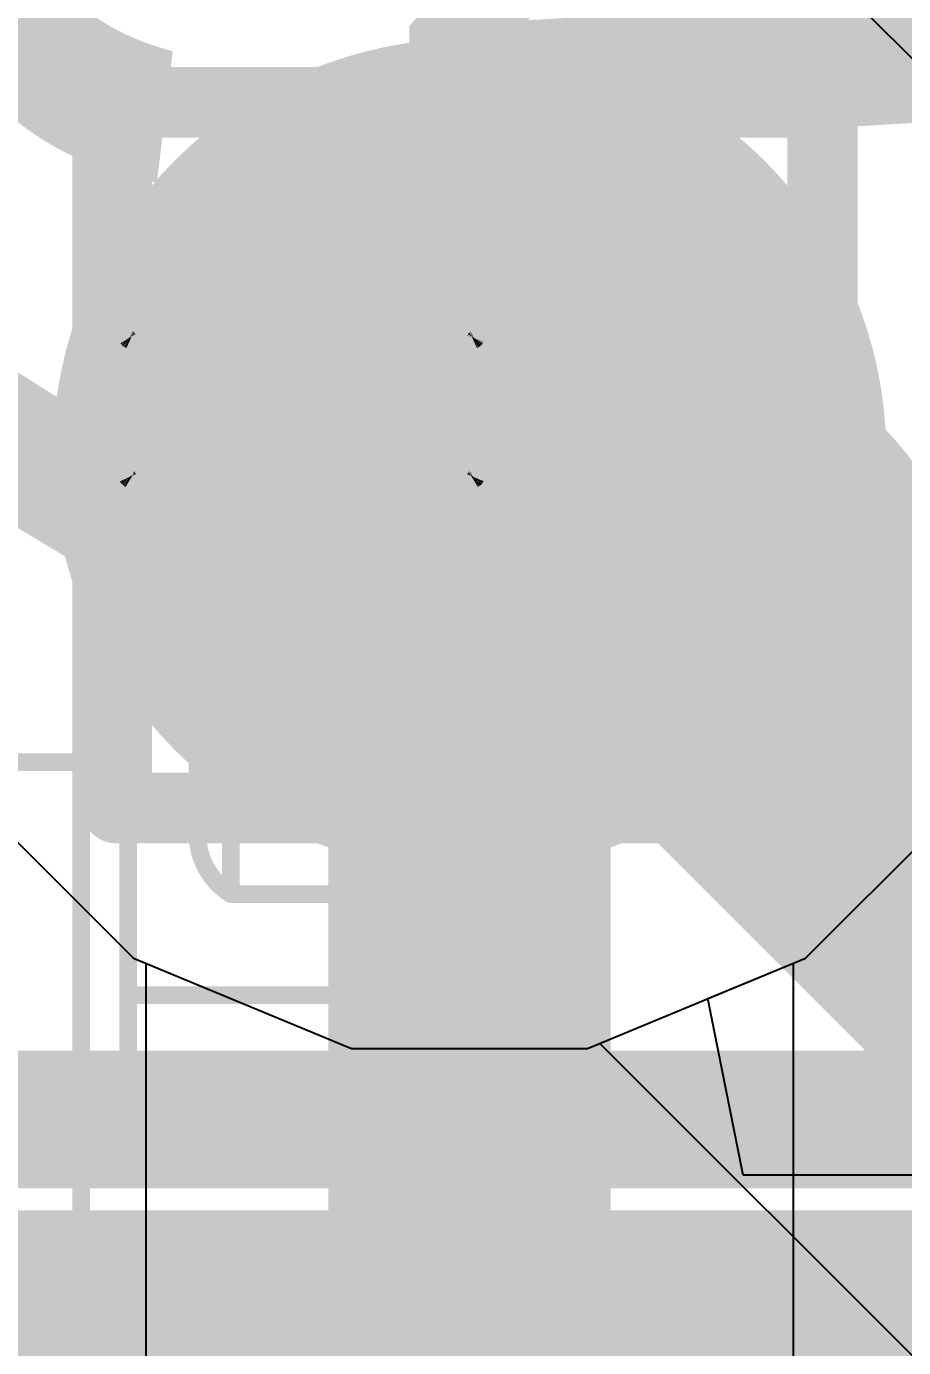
# Model space of a CAD drawing. Header units: inches. Extents: x -11 to 5433, y -4 to 5447.
# Drawn here: x 10.922 to 11.553, y 26.499 to 27.449 of the extents above; entities that cross this region are included whole.
import ezdxf

# ---------------------------------------------------------------- set-up
doc = ezdxf.new("R2010")
doc.units = ezdxf.units.IN
for name, color, linetype in [('Bottom Layer', 5, 'Continuous'), ('Bottom Overlay', 54, 'Continuous'), ('Drill Drawing', 1, 'Continuous'), ('Ground', 16, 'Continuous'), ('Mechanical 4', 56, 'Continuous'), ('Power', 76, 'Continuous'), ('Top Layer', 1, 'Continuous'), ('Top Solder', 216, 'Continuous'), ('Via Holes', 16, 'Continuous')]:
    doc.layers.add(name, color=color, linetype=linetype)
doc.styles.add('Arial', font='', dxfattribs={"height": 0.2})
doc.styles.get('Arial').set_extended_font_data('Arial')

# ---------------------------------------------------------------- blocks, each defined once
blk = doc.blocks.new('QTH_030_01_L_D_A_K_TR_157')
at = {"layer": 'Top Solder'}
for points in [[(3.4959, 3.9126), (4.0041, 3.9126), (4.0041, 2.2594), (3.4959, 2.2594)], [(3.9959, 3.9126), (4.5041, 3.9126), (4.5041, 2.2594), (3.9959, 2.2594)]]:
    blk.add_hatch(color=216, dxfattribs=at).paths.add_polyline_path(points)

msp = doc.modelspace()

# ---------------------------------------------------------------- hatches: boundary and pattern name
at = {"layer": 'Bottom Layer'}
h = msp.add_hatch(color=5, dxfattribs=at)
edge = h.paths.add_edge_path()
edge.add_arc((11.24071, 27.14087), 0.3, 0, 360)
at = {"layer": 'Ground'}
h = msp.add_hatch(color=16, dxfattribs=at)
edge = h.paths.add_edge_path()
edge.add_arc((11.24071, 27.14087), 0.3, 0, 360)
at = {"layer": 'Power'}
h = msp.add_hatch(color=76, dxfattribs=at)
edge = h.paths.add_edge_path()
edge.add_arc((11.24071, 27.14087), 0.3, 0, 360)
at = {"layer": 'Top Layer'}
h = msp.add_hatch(color=1, dxfattribs=at)
edge = h.paths.add_edge_path()
edge.add_arc((11.24071, 27.14087), 0.3, 0, 360)
at = {"layer": 'Via Holes'}
h = msp.add_hatch(color=7, dxfattribs=at)
edge = h.paths.add_edge_path()
edge.add_arc((11.24071, 27.14087), 0.15, 0, 360)

# ---------------------------------------------------------------- linework, layer by layer
at = {"layer": 'Bottom Layer'}
for p, q in [((11.6027, 27.38274), (11.48259, 27.50286)), ((10.87872, 26.899), (10.99884, 26.77888)), ((11.48259, 26.77888), (11.6027, 26.899)), ((10.99884, 26.77888), (11.00764, 26.77524)), ((11.47379, 26.77524), (11.48259, 26.77888)), ((11.00764, 26.77524), (11.00764, 26.28416)), ((11.47379, 26.28416), (11.47379, 26.77524))]:
    msp.add_line(p, q, dxfattribs=at)
msp.add_lwpolyline([(11.24071, 25.92856, 0.2032, 0.2032, 0), (11.24071, 27.14087, 0.2032, 0.2032, 0)], format="xyseb", dxfattribs=at)
msp.add_lwpolyline([(11.18991, 27.14087, 0.1016, 0.1016, 1), (11.29151, 27.14087, 0.1016, 0.1016, 1)], format="xyseb", close=True, dxfattribs=at)
at = {"layer": 'Drill Drawing'}
for points in [[(10.98671, 27.39487, 0.0508, 0.0508, 0), (11.49471, 27.39487, 0.0508, 0.0508, 0)], [(10.98671, 26.88687, 0.0508, 0.0508, 0), (10.98671, 27.39487, 0.0508, 0.0508, 0)], [(11.49471, 26.88687, 0.0508, 0.0508, 0), (11.49471, 27.39487, 0.0508, 0.0508, 0)], [(11.08831, 27.29327, 0.0508, 0.0508, 0), (11.39311, 27.29327, 0.0508, 0.0508, 0)], [(11.08831, 26.98847, 0.0508, 0.0508, 0), (11.08831, 27.29327, 0.0508, 0.0508, 0)], [(11.39311, 26.98847, 0.0508, 0.0508, 0), (11.39311, 27.29327, 0.0508, 0.0508, 0)], [(11.08831, 26.98847, 0.0508, 0.0508, 0), (11.39311, 26.98847, 0.0508, 0.0508, 0)], [(10.98671, 26.88687, 0.0508, 0.0508, 0), (11.49471, 26.88687, 0.0508, 0.0508, 0)]]:
    msp.add_lwpolyline(points, format="xyseb", dxfattribs=at)
for points in [[(10.97401, 27.39487, 0.0254, 0.0254, 1), (10.99941, 27.39487, 0.0254, 0.0254, 1)], [(10.97401, 27.39487, 0.0254, 0.0254, 1), (10.99941, 27.39487, 0.0254, 0.0254, 1)], [(11.48201, 27.39487, 0.0254, 0.0254, 1), (11.50741, 27.39487, 0.0254, 0.0254, 1)], [(11.48201, 27.39487, 0.0254, 0.0254, 1), (11.50741, 27.39487, 0.0254, 0.0254, 1)], [(11.07561, 27.29327, 0.0254, 0.0254, 1), (11.10101, 27.29327, 0.0254, 0.0254, 1)], [(11.07561, 27.29327, 0.0254, 0.0254, 1), (11.10101, 27.29327, 0.0254, 0.0254, 1)], [(11.38041, 27.29327, 0.0254, 0.0254, 1), (11.40581, 27.29327, 0.0254, 0.0254, 1)], [(11.38041, 27.29327, 0.0254, 0.0254, 1), (11.40581, 27.29327, 0.0254, 0.0254, 1)], [(11.07561, 26.98847, 0.0254, 0.0254, 1), (11.10101, 26.98847, 0.0254, 0.0254, 1)], [(11.07561, 26.98847, 0.0254, 0.0254, 1), (11.10101, 26.98847, 0.0254, 0.0254, 1)], [(11.38041, 26.98847, 0.0254, 0.0254, 1), (11.40581, 26.98847, 0.0254, 0.0254, 1)], [(11.38041, 26.98847, 0.0254, 0.0254, 1), (11.40581, 26.98847, 0.0254, 0.0254, 1)], [(10.97401, 26.88687, 0.0254, 0.0254, 1), (10.99941, 26.88687, 0.0254, 0.0254, 1)], [(10.97401, 26.88687, 0.0254, 0.0254, 1), (10.99941, 26.88687, 0.0254, 0.0254, 1)], [(11.48201, 26.88687, 0.0254, 0.0254, 1), (11.50741, 26.88687, 0.0254, 0.0254, 1)], [(11.48201, 26.88687, 0.0254, 0.0254, 1), (11.50741, 26.88687, 0.0254, 0.0254, 1)]]:
    msp.add_lwpolyline(points, format="xyseb", close=True, dxfattribs=at)
at = {"layer": 'Ground'}
for p, q in [((11.6027, 27.38274), (11.48259, 27.50286)), ((10.87872, 26.899), (10.99884, 26.77888)), ((11.48259, 26.77888), (11.6027, 26.899)), ((10.99884, 26.77888), (11.15578, 26.71387)), ((11.32565, 26.71387), (11.48259, 26.77888)), ((11.15578, 26.71387), (11.32565, 26.71387))]:
    msp.add_line(p, q, dxfattribs=at)
at = {"layer": 'Mechanical 4'}
for points in [[(10.96115, 27.39795, 0.0127, 0.0127, 0), (11.27865, 27.39795, 0.0127, 0.0127, 0)], [(10.96115, 26.51495, 0.0127, 0.0127, 0), (10.96115, 27.39795, 0.0127, 0.0127, 0)], [(10.99491, 26.69548, 0.0127, 0.0127, 0), (10.99491, 27.39795, 0.0127, 0.0127, 0)], [(11.24491, 26.69548, 0.0127, 0.0127, 0), (11.24491, 27.39795, 0.0127, 0.0127, 0)], [(11.27865, 26.51495, 0.0127, 0.0127, 0), (11.27865, 27.39795, 0.0127, 0.0127, 0)], [(10.995, 27.22461, 0.0127, 0.0127, -0.032605), (10.9949, 27.22475, 0.0127, 0.0127, 0)], [(10.99491, 27.22495, 0.0127, 0.0127, 0), (11.24491, 27.22495, 0.0127, 0.0127, 0)], [(10.99507, 27.22454, 0.0127, 0.0127, -0.028288), (10.995, 27.22461, 0.0127, 0.0127, 0)], [(10.99516, 27.22446, 0.0127, 0.0127, -0.026751), (10.99507, 27.22454, 0.0127, 0.0127, 0)], [(10.99529, 27.22437, 0.0127, 0.0127, -0.021994), (10.99516, 27.22446, 0.0127, 0.0127, 0)], [(10.99546, 27.22428, 0.0127, 0.0127, -0.016687), (10.99529, 27.22437, 0.0127, 0.0127, 0)], [(10.99566, 27.22417, 0.0127, 0.0127, -0.009376), (10.99545, 27.22428, 0.0127, 0.0127, 0)], [(10.9959, 27.22406, 0.0127, 0.0127, -0.005205), (10.99566, 27.22417, 0.0127, 0.0127, 0)], [(10.9959, 27.22406, 0.0127, 0.0127, 0), (10.99616, 27.22394, 0.0127, 0.0127, 0)], [(10.99616, 27.22394, 0.0127, 0.0127, 0), (10.99642, 27.22382, 0.0127, 0.0127, 0)], [(10.99642, 27.12344, 0.0127, 0.0127, 0), (10.99642, 27.22382, 0.0127, 0.0127, 0)], [(10.99642, 27.22382, 0.0127, 0.0127, -0.179894), (11.03553, 27.13571, 0.0127, 0.0127, 0)], [(11.20428, 27.13571, 0.0127, 0.0127, -0.179894), (11.24339, 27.22382, 0.0127, 0.0127, 0)], [(11.24339, 27.22382, 0.0127, 0.0127, 0), (11.2439, 27.22405, 0.0127, 0.0127, 0)], [(11.24339, 27.12344, 0.0127, 0.0127, 0), (11.24339, 27.22382, 0.0127, 0.0127, 0)], [(11.2439, 27.22405, 0.0127, 0.0127, 0), (11.24413, 27.22416, 0.0127, 0.0127, 0)], [(11.24434, 27.22427, 0.0127, 0.0127, -0.00707), (11.24413, 27.22416, 0.0127, 0.0127, 0)], [(11.24452, 27.22437, 0.0127, 0.0127, -0.012209), (11.24434, 27.22427, 0.0127, 0.0127, 0)], [(11.24466, 27.22446, 0.0127, 0.0127, -0.02262), (11.24452, 27.22437, 0.0127, 0.0127, 0)], [(11.24476, 27.22454, 0.0127, 0.0127, -0.031881), (11.24466, 27.22446, 0.0127, 0.0127, 0)], [(11.24482, 27.22461, 0.0127, 0.0127, -0.037446), (11.24476, 27.22454, 0.0127, 0.0127, 0)], [(11.24487, 27.22468, 0.0127, 0.0127, -0.032689), (11.24482, 27.22461, 0.0127, 0.0127, 0)], [(11.2449, 27.22475, 0.0127, 0.0127, -0.013234), (11.24487, 27.22468, 0.0127, 0.0127, 0)], [(11.03553, 27.13571, 0.0127, 0.0127, 0), (11.20428, 27.13571, 0.0127, 0.0127, 0)], [(11.03553, 27.13571, 0.0127, 0.0127, 0), (11.04339, 27.09962, 0.0127, 0.0127, 0)], [(11.19642, 27.09962, 0.0127, 0.0127, 0), (11.20428, 27.13571, 0.0127, 0.0127, 0)], [(10.995, 27.12449, 0.0127, 0.0127, -0.028597), (10.9949, 27.12468, 0.0127, 0.0127, 0)], [(10.99516, 27.1243, 0.0127, 0.0127, -0.054321), (10.995, 27.1245, 0.0127, 0.0127, 0)], [(10.99529, 27.12418, 0.0127, 0.0127, -0.023386), (10.99516, 27.12429, 0.0127, 0.0127, 0)], [(10.99545, 27.12405, 0.0127, 0.0127, -0.018562), (10.99529, 27.12418, 0.0127, 0.0127, 0)], [(10.99566, 27.12391, 0.0127, 0.0127, -0.010737), (10.99545, 27.12405, 0.0127, 0.0127, 0)], [(10.9959, 27.12376, 0.0127, 0.0127, -0.006055), (10.99566, 27.12391, 0.0127, 0.0127, 0)], [(10.9959, 27.12376, 0.0127, 0.0127, 0), (10.99616, 27.1236, 0.0127, 0.0127, 0)], [(10.99616, 27.1236, 0.0127, 0.0127, 0), (10.99642, 27.12344, 0.0127, 0.0127, 0)], [(10.99642, 27.12344, 0.0127, 0.0127, -0.162591), (11.02287, 27.06494, 0.0127, 0.0127, 0)], [(11.21694, 27.06494, 0.0127, 0.0127, -0.162591), (11.24339, 27.12344, 0.0127, 0.0127, 0)], [(11.24339, 27.12344, 0.0127, 0.0127, 0), (11.2439, 27.12375, 0.0127, 0.0127, 0)], [(11.24413, 27.1239, 0.0127, 0.0127, -0.004821), (11.2439, 27.12375, 0.0127, 0.0127, 0)], [(11.24434, 27.12405, 0.0127, 0.0127, -0.00812), (11.24413, 27.1239, 0.0127, 0.0127, 0)], [(11.24452, 27.12418, 0.0127, 0.0127, -0.013729), (11.24434, 27.12405, 0.0127, 0.0127, 0)], [(11.24466, 27.1243, 0.0127, 0.0127, -0.024462), (11.24452, 27.12418, 0.0127, 0.0127, 0)], [(11.24476, 27.12441, 0.0127, 0.0127, -0.032319), (11.24466, 27.1243, 0.0127, 0.0127, 0)], [(11.24482, 27.1245, 0.0127, 0.0127, -0.035041), (11.24476, 27.12441, 0.0127, 0.0127, 0)], [(11.24487, 27.12459, 0.0127, 0.0127, -0.028404), (11.24482, 27.1245, 0.0127, 0.0127, 0)], [(11.24491, 27.12468, 0.0127, 0.0127, -0.011022), (11.24487, 27.12459, 0.0127, 0.0127, 0)], [(10.99491, 27.09661, 0.0127, 0.0127, 0), (11.01357, 27.09661, 0.0127, 0.0127, 0)], [(11.04339, 26.97766, 0.0127, 0.0127, 0), (11.04339, 27.09962, 0.0127, 0.0127, 0)], [(11.04339, 27.09962, 0.0127, 0.0127, -0.053658), (11.04491, 27.08554, 0.0127, 0.0127, 0)], [(11.19491, 27.08554, 0.0127, 0.0127, -0.053658), (11.19642, 27.09962, 0.0127, 0.0127, 0)], [(11.19642, 26.97766, 0.0127, 0.0127, 0), (11.19642, 27.09962, 0.0127, 0.0127, 0)], [(11.22624, 27.09661, 0.0127, 0.0127, 0), (11.24491, 27.09661, 0.0127, 0.0127, 0)], [(11.04491, 26.86619, 0.0127, 0.0127, 0), (11.04491, 27.08554, 0.0127, 0.0127, 0)], [(11.19491, 26.86619, 0.0127, 0.0127, 0), (11.19491, 27.08554, 0.0127, 0.0127, 0)], [(11.02286, 27.06495, 0.0127, 0.0127, 0), (11.04339, 26.97766, 0.0127, 0.0127, 0)], [(11.19642, 26.97766, 0.0127, 0.0127, 0), (11.21694, 27.06495, 0.0127, 0.0127, 0)], [(10.96115, 27.05494, 0.0127, 0.0127, 0), (10.99491, 27.05494, 0.0127, 0.0127, 0)], [(11.24491, 27.05494, 0.0127, 0.0127, 0), (11.27865, 27.05494, 0.0127, 0.0127, 0)], [(11.04339, 26.97766, 0.0127, 0.0127, -0.057864), (11.04491, 26.96463, 0.0127, 0.0127, 0)], [(11.06891, 26.93461, 0.0127, 0.0127, -0.23748), (11.04491, 26.97918, 0.0127, 0.0127, 0)], [(11.19491, 26.97918, 0.0127, 0.0127, -0.23748), (11.1709, 26.93461, 0.0127, 0.0127, 0)], [(11.19491, 26.96463, 0.0127, 0.0127, -0.057864), (11.19642, 26.97766, 0.0127, 0.0127, 0)], [(10.96115, 26.95494, 0.0127, 0.0127, 0), (10.99491, 26.95494, 0.0127, 0.0127, 0)], [(11.24491, 26.95494, 0.0127, 0.0127, 0), (11.27865, 26.95494, 0.0127, 0.0127, 0)], [(11.06892, 26.93461, 0.0127, 0.0127, 0), (11.17089, 26.93461, 0.0127, 0.0127, 0)], [(11.06892, 26.82495, 0.0127, 0.0127, 0), (11.06892, 26.93461, 0.0127, 0.0127, 0)], [(11.17089, 26.82495, 0.0127, 0.0127, 0), (11.17089, 26.93461, 0.0127, 0.0127, 0)], [(10.64365, 26.91995, 0.0127, 0.0127, 0), (10.96115, 26.91995, 0.0127, 0.0127, 0)], [(11.27865, 26.91995, 0.0127, 0.0127, 0), (11.59615, 26.91995, 0.0127, 0.0127, 0)], [(11.06891, 26.82495, 0.0127, 0.0127, -0.247377), (11.04491, 26.8662, 0.0127, 0.0127, 0)], [(11.19491, 26.8662, 0.0127, 0.0127, -0.247377), (11.1709, 26.82495, 0.0127, 0.0127, 0)], [(11.06892, 26.82495, 0.0127, 0.0127, 0), (11.17089, 26.82495, 0.0127, 0.0127, 0)], [(10.99491, 26.75215, 0.0127, 0.0127, 0), (11.24491, 26.75215, 0.0127, 0.0127, 0)], [(10.99491, 26.69548, 0.0127, 0.0127, 0), (11.24491, 26.69548, 0.0127, 0.0127, 0)], [(10.96115, 26.67495, 0.0127, 0.0127, 0), (11.27865, 26.67495, 0.0127, 0.0127, 0)], [(10.96115, 26.51495, 0.0127, 0.0127, 0), (11.27865, 26.51495, 0.0127, 0.0127, 0)]]:
    msp.add_lwpolyline(points, format="xyseb", dxfattribs=at)
for points in [[(10.95798, 27.39795, 0.00635, 0.00635, 1), (10.96433, 27.39795, 0.00635, 0.00635, 1)], [(10.95798, 27.39795, 0.00635, 0.00635, 1), (10.96433, 27.39795, 0.00635, 0.00635, 1)], [(10.99173, 27.39795, 0.00635, 0.00635, 1), (10.99808, 27.39795, 0.00635, 0.00635, 1)], [(11.24173, 27.39795, 0.00635, 0.00635, 1), (11.24808, 27.39795, 0.00635, 0.00635, 1)], [(11.27548, 27.39795, 0.00635, 0.00635, 1), (11.28183, 27.39795, 0.00635, 0.00635, 1)], [(11.27548, 27.39795, 0.00635, 0.00635, 1), (11.28183, 27.39795, 0.00635, 0.00635, 1)], [(10.99173, 27.22475, 0.00635, 0.00635, 1), (10.99808, 27.22475, 0.00635, 0.00635, 1)], [(10.99173, 27.22495, 0.00635, 0.00635, 1), (10.99808, 27.22495, 0.00635, 0.00635, 1)], [(10.99183, 27.22461, 0.00635, 0.00635, 1), (10.99818, 27.22461, 0.00635, 0.00635, 1)], [(10.99182, 27.22461, 0.00635, 0.00635, 1), (10.99817, 27.22461, 0.00635, 0.00635, 1)], [(10.9919, 27.22454, 0.00635, 0.00635, 1), (10.99825, 27.22454, 0.00635, 0.00635, 1)], [(10.9919, 27.22454, 0.00635, 0.00635, 1), (10.99825, 27.22454, 0.00635, 0.00635, 1)], [(10.99199, 27.22446, 0.00635, 0.00635, 1), (10.99834, 27.22446, 0.00635, 0.00635, 1)], [(10.99199, 27.22446, 0.00635, 0.00635, 1), (10.99834, 27.22446, 0.00635, 0.00635, 1)], [(10.99211, 27.22437, 0.00635, 0.00635, 1), (10.99846, 27.22437, 0.00635, 0.00635, 1)], [(10.99211, 27.22437, 0.00635, 0.00635, 1), (10.99846, 27.22437, 0.00635, 0.00635, 1)], [(10.99228, 27.22428, 0.00635, 0.00635, 1), (10.99863, 27.22428, 0.00635, 0.00635, 1)], [(10.99228, 27.22428, 0.00635, 0.00635, 1), (10.99863, 27.22428, 0.00635, 0.00635, 1)], [(10.99249, 27.22417, 0.00635, 0.00635, 1), (10.99883, 27.22417, 0.00635, 0.00635, 1)], [(10.99249, 27.22417, 0.00635, 0.00635, 1), (10.99883, 27.22417, 0.00635, 0.00635, 1)], [(10.99272, 27.22406, 0.00635, 0.00635, 1), (10.99907, 27.22406, 0.00635, 0.00635, 1)], [(10.99272, 27.22406, 0.00635, 0.00635, 1), (10.99907, 27.22406, 0.00635, 0.00635, 1)], [(10.99298, 27.22394, 0.00635, 0.00635, 1), (10.99933, 27.22394, 0.00635, 0.00635, 1)], [(10.99298, 27.22394, 0.00635, 0.00635, 1), (10.99933, 27.22394, 0.00635, 0.00635, 1)], [(10.99325, 27.22382, 0.00635, 0.00635, 1), (10.9996, 27.22382, 0.00635, 0.00635, 1)], [(10.99325, 27.22382, 0.00635, 0.00635, 1), (10.9996, 27.22382, 0.00635, 0.00635, 1)], [(10.99325, 27.22382, 0.00635, 0.00635, 1), (10.9996, 27.22382, 0.00635, 0.00635, 1)], [(11.24021, 27.22382, 0.00635, 0.00635, 1), (11.24656, 27.22382, 0.00635, 0.00635, 1)], [(11.24021, 27.22382, 0.00635, 0.00635, 1), (11.24656, 27.22382, 0.00635, 0.00635, 1)], [(11.24021, 27.22382, 0.00635, 0.00635, 1), (11.24656, 27.22382, 0.00635, 0.00635, 1)], [(11.24072, 27.22405, 0.00635, 0.00635, 1), (11.24707, 27.22405, 0.00635, 0.00635, 1)], [(11.24072, 27.22405, 0.00635, 0.00635, 1), (11.24707, 27.22405, 0.00635, 0.00635, 1)], [(11.24096, 27.22416, 0.00635, 0.00635, 1), (11.24731, 27.22416, 0.00635, 0.00635, 1)], [(11.24096, 27.22416, 0.00635, 0.00635, 1), (11.24731, 27.22416, 0.00635, 0.00635, 1)], [(11.24117, 27.22427, 0.00635, 0.00635, 1), (11.24752, 27.22427, 0.00635, 0.00635, 1)], [(11.24117, 27.22427, 0.00635, 0.00635, 1), (11.24752, 27.22427, 0.00635, 0.00635, 1)], [(11.24135, 27.22437, 0.00635, 0.00635, 1), (11.2477, 27.22437, 0.00635, 0.00635, 1)], [(11.24134, 27.22437, 0.00635, 0.00635, 1), (11.24769, 27.22437, 0.00635, 0.00635, 1)], [(11.24148, 27.22446, 0.00635, 0.00635, 1), (11.24783, 27.22446, 0.00635, 0.00635, 1)], [(11.24149, 27.22446, 0.00635, 0.00635, 1), (11.24784, 27.22446, 0.00635, 0.00635, 1)], [(11.24158, 27.22454, 0.00635, 0.00635, 1), (11.24793, 27.22454, 0.00635, 0.00635, 1)], [(11.24158, 27.22454, 0.00635, 0.00635, 1), (11.24793, 27.22454, 0.00635, 0.00635, 1)], [(11.24165, 27.22461, 0.00635, 0.00635, 1), (11.248, 27.22461, 0.00635, 0.00635, 1)], [(11.24165, 27.22461, 0.00635, 0.00635, 1), (11.248, 27.22461, 0.00635, 0.00635, 1)], [(11.24169, 27.22468, 0.00635, 0.00635, 1), (11.24804, 27.22468, 0.00635, 0.00635, 1)], [(11.24169, 27.22468, 0.00635, 0.00635, 1), (11.24804, 27.22468, 0.00635, 0.00635, 1)], [(11.24173, 27.22475, 0.00635, 0.00635, 1), (11.24808, 27.22475, 0.00635, 0.00635, 1)], [(11.24173, 27.22495, 0.00635, 0.00635, 1), (11.24808, 27.22495, 0.00635, 0.00635, 1)], [(11.03236, 27.13571, 0.00635, 0.00635, 1), (11.03871, 27.13571, 0.00635, 0.00635, 1)], [(11.03236, 27.13571, 0.00635, 0.00635, 1), (11.03871, 27.13571, 0.00635, 0.00635, 1)], [(11.03236, 27.13571, 0.00635, 0.00635, 1), (11.03871, 27.13571, 0.00635, 0.00635, 1)], [(11.2011, 27.13571, 0.00635, 0.00635, 1), (11.20745, 27.13571, 0.00635, 0.00635, 1)], [(11.2011, 27.13571, 0.00635, 0.00635, 1), (11.20745, 27.13571, 0.00635, 0.00635, 1)], [(11.2011, 27.13571, 0.00635, 0.00635, 1), (11.20745, 27.13571, 0.00635, 0.00635, 1)], [(10.99173, 27.12468, 0.00635, 0.00635, 1), (10.99808, 27.12468, 0.00635, 0.00635, 1)], [(10.99183, 27.1245, 0.00635, 0.00635, 1), (10.99818, 27.1245, 0.00635, 0.00635, 1)], [(10.99183, 27.12449, 0.00635, 0.00635, 1), (10.99818, 27.12449, 0.00635, 0.00635, 1)], [(10.99199, 27.1243, 0.00635, 0.00635, 1), (10.99834, 27.1243, 0.00635, 0.00635, 1)], [(10.99199, 27.12429, 0.00635, 0.00635, 1), (10.99834, 27.12429, 0.00635, 0.00635, 1)], [(10.99211, 27.12418, 0.00635, 0.00635, 1), (10.99846, 27.12418, 0.00635, 0.00635, 1)], [(10.99211, 27.12418, 0.00635, 0.00635, 1), (10.99846, 27.12418, 0.00635, 0.00635, 1)], [(10.99228, 27.12405, 0.00635, 0.00635, 1), (10.99863, 27.12405, 0.00635, 0.00635, 1)], [(10.99228, 27.12405, 0.00635, 0.00635, 1), (10.99863, 27.12405, 0.00635, 0.00635, 1)], [(10.99249, 27.12391, 0.00635, 0.00635, 1), (10.99884, 27.12391, 0.00635, 0.00635, 1)], [(10.99249, 27.12391, 0.00635, 0.00635, 1), (10.99883, 27.12391, 0.00635, 0.00635, 1)], [(10.99272, 27.12376, 0.00635, 0.00635, 1), (10.99907, 27.12376, 0.00635, 0.00635, 1)], [(10.99272, 27.12376, 0.00635, 0.00635, 1), (10.99907, 27.12376, 0.00635, 0.00635, 1)], [(10.99298, 27.1236, 0.00635, 0.00635, 1), (10.99933, 27.1236, 0.00635, 0.00635, 1)], [(10.99298, 27.1236, 0.00635, 0.00635, 1), (10.99933, 27.1236, 0.00635, 0.00635, 1)], [(10.99325, 27.12344, 0.00635, 0.00635, 1), (10.9996, 27.12344, 0.00635, 0.00635, 1)], [(10.99325, 27.12344, 0.00635, 0.00635, 1), (10.9996, 27.12344, 0.00635, 0.00635, 1)], [(10.99325, 27.12344, 0.00635, 0.00635, 1), (10.9996, 27.12344, 0.00635, 0.00635, 1)], [(11.24021, 27.12344, 0.00635, 0.00635, 1), (11.24656, 27.12344, 0.00635, 0.00635, 1)], [(11.24021, 27.12344, 0.00635, 0.00635, 1), (11.24656, 27.12344, 0.00635, 0.00635, 1)], [(11.24021, 27.12344, 0.00635, 0.00635, 1), (11.24656, 27.12344, 0.00635, 0.00635, 1)], [(11.24072, 27.12375, 0.00635, 0.00635, 1), (11.24707, 27.12375, 0.00635, 0.00635, 1)], [(11.24072, 27.12375, 0.00635, 0.00635, 1), (11.24707, 27.12375, 0.00635, 0.00635, 1)], [(11.24096, 27.1239, 0.00635, 0.00635, 1), (11.24731, 27.1239, 0.00635, 0.00635, 1)], [(11.24096, 27.1239, 0.00635, 0.00635, 1), (11.24731, 27.1239, 0.00635, 0.00635, 1)], [(11.24117, 27.12405, 0.00635, 0.00635, 1), (11.24752, 27.12405, 0.00635, 0.00635, 1)], [(11.24117, 27.12405, 0.00635, 0.00635, 1), (11.24752, 27.12405, 0.00635, 0.00635, 1)], [(11.24135, 27.12418, 0.00635, 0.00635, 1), (11.2477, 27.12418, 0.00635, 0.00635, 1)], [(11.24134, 27.12418, 0.00635, 0.00635, 1), (11.24769, 27.12418, 0.00635, 0.00635, 1)], [(11.24148, 27.1243, 0.00635, 0.00635, 1), (11.24783, 27.1243, 0.00635, 0.00635, 1)], [(11.24148, 27.1243, 0.00635, 0.00635, 1), (11.24783, 27.1243, 0.00635, 0.00635, 1)], [(11.24158, 27.12441, 0.00635, 0.00635, 1), (11.24793, 27.12441, 0.00635, 0.00635, 1)], [(11.24158, 27.12441, 0.00635, 0.00635, 1), (11.24793, 27.12441, 0.00635, 0.00635, 1)], [(11.24165, 27.1245, 0.00635, 0.00635, 1), (11.248, 27.1245, 0.00635, 0.00635, 1)], [(11.24165, 27.1245, 0.00635, 0.00635, 1), (11.248, 27.1245, 0.00635, 0.00635, 1)], [(11.24169, 27.12459, 0.00635, 0.00635, 1), (11.24804, 27.12459, 0.00635, 0.00635, 1)], [(11.24169, 27.12459, 0.00635, 0.00635, 1), (11.24804, 27.12459, 0.00635, 0.00635, 1)], [(11.24173, 27.12468, 0.00635, 0.00635, 1), (11.24808, 27.12468, 0.00635, 0.00635, 1)], [(10.99173, 27.09661, 0.00635, 0.00635, 1), (10.99808, 27.09661, 0.00635, 0.00635, 1)], [(11.01039, 27.09661, 0.00635, 0.00635, 1), (11.01674, 27.09661, 0.00635, 0.00635, 1)], [(11.04021, 27.09962, 0.00635, 0.00635, 1), (11.04656, 27.09962, 0.00635, 0.00635, 1)], [(11.04021, 27.09962, 0.00635, 0.00635, 1), (11.04656, 27.09962, 0.00635, 0.00635, 1)], [(11.04021, 27.09962, 0.00635, 0.00635, 1), (11.04656, 27.09962, 0.00635, 0.00635, 1)], [(11.19325, 27.09962, 0.00635, 0.00635, 1), (11.1996, 27.09962, 0.00635, 0.00635, 1)], [(11.19325, 27.09962, 0.00635, 0.00635, 1), (11.1996, 27.09962, 0.00635, 0.00635, 1)], [(11.19325, 27.09962, 0.00635, 0.00635, 1), (11.1996, 27.09962, 0.00635, 0.00635, 1)], [(11.22307, 27.09661, 0.00635, 0.00635, 1), (11.22942, 27.09661, 0.00635, 0.00635, 1)], [(11.24173, 27.09661, 0.00635, 0.00635, 1), (11.24808, 27.09661, 0.00635, 0.00635, 1)], [(11.04173, 27.08554, 0.00635, 0.00635, 1), (11.04808, 27.08554, 0.00635, 0.00635, 1)], [(11.04173, 27.08554, 0.00635, 0.00635, 1), (11.04808, 27.08554, 0.00635, 0.00635, 1)], [(11.19173, 27.08554, 0.00635, 0.00635, 1), (11.19808, 27.08554, 0.00635, 0.00635, 1)], [(11.19173, 27.08554, 0.00635, 0.00635, 1), (11.19808, 27.08554, 0.00635, 0.00635, 1)], [(11.01969, 27.06495, 0.00635, 0.00635, 1), (11.02604, 27.06495, 0.00635, 0.00635, 1)], [(11.01969, 27.06494, 0.00635, 0.00635, 1), (11.02604, 27.06494, 0.00635, 0.00635, 1)], [(11.21377, 27.06495, 0.00635, 0.00635, 1), (11.22012, 27.06495, 0.00635, 0.00635, 1)], [(11.21377, 27.06494, 0.00635, 0.00635, 1), (11.22012, 27.06494, 0.00635, 0.00635, 1)], [(10.95798, 27.05494, 0.00635, 0.00635, 1), (10.96433, 27.05494, 0.00635, 0.00635, 1)], [(10.99173, 27.05494, 0.00635, 0.00635, 1), (10.99808, 27.05494, 0.00635, 0.00635, 1)], [(11.24173, 27.05494, 0.00635, 0.00635, 1), (11.24808, 27.05494, 0.00635, 0.00635, 1)], [(11.27548, 27.05494, 0.00635, 0.00635, 1), (11.28183, 27.05494, 0.00635, 0.00635, 1)], [(11.04021, 26.97766, 0.00635, 0.00635, 1), (11.04656, 26.97766, 0.00635, 0.00635, 1)], [(11.04021, 26.97766, 0.00635, 0.00635, 1), (11.04656, 26.97766, 0.00635, 0.00635, 1)], [(11.04021, 26.97766, 0.00635, 0.00635, 1), (11.04656, 26.97766, 0.00635, 0.00635, 1)], [(11.04173, 26.97918, 0.00635, 0.00635, 1), (11.04808, 26.97918, 0.00635, 0.00635, 1)], [(11.19173, 26.97918, 0.00635, 0.00635, 1), (11.19808, 26.97918, 0.00635, 0.00635, 1)], [(11.19325, 26.97766, 0.00635, 0.00635, 1), (11.1996, 26.97766, 0.00635, 0.00635, 1)], [(11.19325, 26.97766, 0.00635, 0.00635, 1), (11.1996, 26.97766, 0.00635, 0.00635, 1)], [(11.19325, 26.97766, 0.00635, 0.00635, 1), (11.1996, 26.97766, 0.00635, 0.00635, 1)], [(11.04173, 26.96463, 0.00635, 0.00635, 1), (11.04808, 26.96463, 0.00635, 0.00635, 1)], [(11.19173, 26.96463, 0.00635, 0.00635, 1), (11.19808, 26.96463, 0.00635, 0.00635, 1)], [(10.95798, 26.95494, 0.00635, 0.00635, 1), (10.96433, 26.95494, 0.00635, 0.00635, 1)], [(10.99173, 26.95494, 0.00635, 0.00635, 1), (10.99808, 26.95494, 0.00635, 0.00635, 1)], [(11.24173, 26.95494, 0.00635, 0.00635, 1), (11.24808, 26.95494, 0.00635, 0.00635, 1)], [(11.27548, 26.95494, 0.00635, 0.00635, 1), (11.28183, 26.95494, 0.00635, 0.00635, 1)], [(11.06574, 26.93461, 0.00635, 0.00635, 1), (11.07209, 26.93461, 0.00635, 0.00635, 1)], [(11.06574, 26.93461, 0.00635, 0.00635, 1), (11.07209, 26.93461, 0.00635, 0.00635, 1)], [(11.06574, 26.93461, 0.00635, 0.00635, 1), (11.07209, 26.93461, 0.00635, 0.00635, 1)], [(11.16772, 26.93461, 0.00635, 0.00635, 1), (11.17407, 26.93461, 0.00635, 0.00635, 1)], [(11.16772, 26.93461, 0.00635, 0.00635, 1), (11.17407, 26.93461, 0.00635, 0.00635, 1)], [(11.16772, 26.93461, 0.00635, 0.00635, 1), (11.17407, 26.93461, 0.00635, 0.00635, 1)], [(10.95798, 26.91995, 0.00635, 0.00635, 1), (10.96433, 26.91995, 0.00635, 0.00635, 1)], [(11.27548, 26.91995, 0.00635, 0.00635, 1), (11.28183, 26.91995, 0.00635, 0.00635, 1)], [(11.04173, 26.8662, 0.00635, 0.00635, 1), (11.04808, 26.8662, 0.00635, 0.00635, 1)], [(11.04173, 26.86619, 0.00635, 0.00635, 1), (11.04808, 26.86619, 0.00635, 0.00635, 1)], [(11.19173, 26.8662, 0.00635, 0.00635, 1), (11.19808, 26.8662, 0.00635, 0.00635, 1)], [(11.19173, 26.86619, 0.00635, 0.00635, 1), (11.19808, 26.86619, 0.00635, 0.00635, 1)], [(11.06574, 26.82495, 0.00635, 0.00635, 1), (11.07209, 26.82495, 0.00635, 0.00635, 1)], [(11.06574, 26.82495, 0.00635, 0.00635, 1), (11.07209, 26.82495, 0.00635, 0.00635, 1)], [(11.06574, 26.82495, 0.00635, 0.00635, 1), (11.07209, 26.82495, 0.00635, 0.00635, 1)], [(11.16772, 26.82495, 0.00635, 0.00635, 1), (11.17407, 26.82495, 0.00635, 0.00635, 1)], [(11.16772, 26.82495, 0.00635, 0.00635, 1), (11.17407, 26.82495, 0.00635, 0.00635, 1)], [(11.16772, 26.82495, 0.00635, 0.00635, 1), (11.17407, 26.82495, 0.00635, 0.00635, 1)], [(10.99173, 26.75215, 0.00635, 0.00635, 1), (10.99808, 26.75215, 0.00635, 0.00635, 1)], [(11.24173, 26.75215, 0.00635, 0.00635, 1), (11.24808, 26.75215, 0.00635, 0.00635, 1)], [(10.99173, 26.69548, 0.00635, 0.00635, 1), (10.99808, 26.69548, 0.00635, 0.00635, 1)], [(10.99173, 26.69548, 0.00635, 0.00635, 1), (10.99808, 26.69548, 0.00635, 0.00635, 1)], [(11.24173, 26.69548, 0.00635, 0.00635, 1), (11.24808, 26.69548, 0.00635, 0.00635, 1)], [(11.24173, 26.69548, 0.00635, 0.00635, 1), (11.24808, 26.69548, 0.00635, 0.00635, 1)], [(10.95798, 26.67495, 0.00635, 0.00635, 1), (10.96433, 26.67495, 0.00635, 0.00635, 1)], [(11.27548, 26.67495, 0.00635, 0.00635, 1), (11.28183, 26.67495, 0.00635, 0.00635, 1)], [(10.95798, 26.51495, 0.00635, 0.00635, 1), (10.96433, 26.51495, 0.00635, 0.00635, 1)], [(10.95798, 26.51495, 0.00635, 0.00635, 1), (10.96433, 26.51495, 0.00635, 0.00635, 1)], [(11.27548, 26.51495, 0.00635, 0.00635, 1), (11.28183, 26.51495, 0.00635, 0.00635, 1)], [(11.27548, 26.51495, 0.00635, 0.00635, 1), (11.28183, 26.51495, 0.00635, 0.00635, 1)]]:
    msp.add_lwpolyline(points, format="xyseb", close=True, dxfattribs=at)
at = {"layer": 'Power'}
for p, q in [((11.6027, 27.38274), (11.48259, 27.50286)), ((10.87872, 26.899), (10.99884, 26.77888)), ((10.99884, 26.77888), (11.15578, 26.71387)), ((11.15578, 26.71387), (11.32565, 26.71387)), ((11.32565, 26.71387), (11.33445, 26.71752)), ((11.33445, 26.71752), (12.03308, 26.01888))]:
    msp.add_line(p, q, dxfattribs=at)
msp.add_lwpolyline([(11.24071, 27.14087, 0.2032, 0.2032, 0), (12.26616, 26.11542, 0.2032, 0.2032, 0)], format="xyseb", dxfattribs=at)
msp.add_lwpolyline([(11.18991, 27.14087, 0.1016, 0.1016, 1), (11.29151, 27.14087, 0.1016, 0.1016, 1)], format="xyseb", close=True, dxfattribs=at)
at = {"layer": 'Top Layer'}
for p, q in [((11.6027, 27.38274), (11.48259, 27.50286)), ((11.48259, 26.77888), (11.6027, 26.899)), ((11.41226, 26.74975), (11.48259, 26.77888)), ((11.43752, 26.62275), (11.41226, 26.74975)), ((14.8401, 26.62275), (11.43752, 26.62275))]:
    msp.add_line(p, q, dxfattribs=at)

# ---------------------------------------------------------------- block references
at = {"rotation": 180}
msp.add_blockref('QTH_030_01_L_D_A_K_TR_157', (15.3106, 28.85675), dxfattribs=at)

# ---------------------------------------------------------------- texts
at = {"layer": 'Bottom Overlay', "style": 'Arial', "text_generation_flag": 2}
msp.add_text('R58', height=0.762, rotation=270, dxfattribs=at).set_placement((10.84534, 26.52579))

doc.saveas('drawing.dxf')
